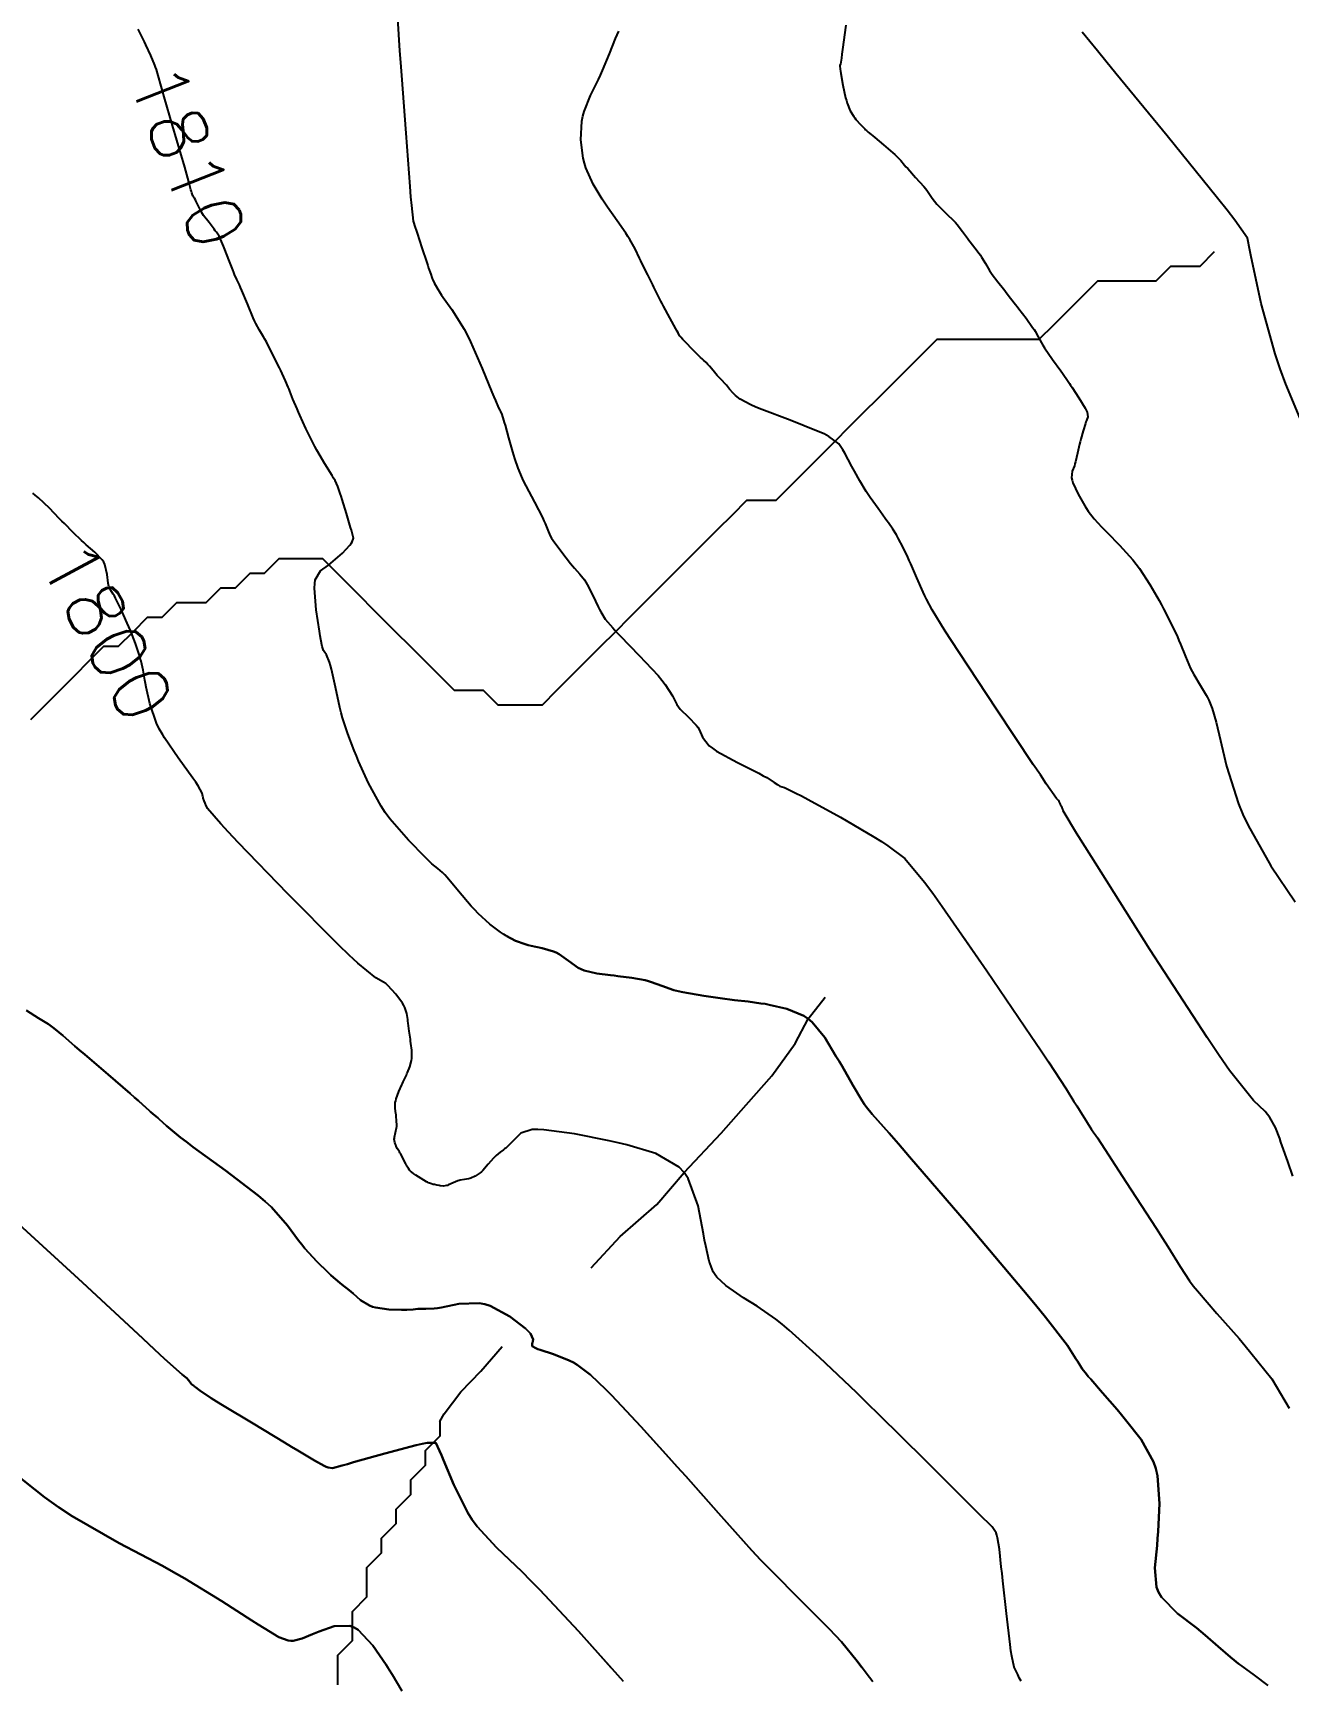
# Model space of a CAD drawing. Header units: metres. Extents: x 68 to 838477, y 94 to 1191015.
# Drawn here: x 837910.1 to 837996, y 1189220.7 to 1189333.3 of the extents above; entities that cross this region are included whole.
import ezdxf

# ---------------------------------------------------------------- set-up
doc = ezdxf.new("R2010")
doc.units = ezdxf.units.M
doc.header["$LTSCALE"] = 0.3
doc.layers.add('COTAS 10', color=1, linetype='Continuous')
doc.layers.add('DRENAJE', color=5, linetype='Continuous', lineweight=25)
doc.styles.get("Standard").update_dxf_attribs({"font": 'simplex.shx'})

msp = doc.modelspace()

# ---------------------------------------------------------------- linework, layer by layer
at = {"layer": 'COTAS 10'}
for points, elevation in [([(837992.98, 1189221.59), (837992.59, 1189221.88), (837992.31, 1189222.09), (837992.05, 1189222.3), (837991.21, 1189223.03), (837990.32, 1189223.81), (837990.03, 1189224.05), (837989.72, 1189224.3), (837988.44, 1189225.28), (837987.33, 1189226.41), (837987.14, 1189226.74), (837986.99, 1189227.08), (837986.87, 1189228.42), (837987.04, 1189229.95), (837987.07, 1189230.41), (837987.11, 1189230.9), (837987.21, 1189232.8), (837987.07, 1189234.71), (837986.95, 1189235.2), (837986.79, 1189235.67), (837985.94, 1189237.19), (837984.88, 1189238.53), (837984.6, 1189238.88), (837984.31, 1189239.23), (837983.31, 1189240.38), (837982.5, 1189241.3), (837982.33, 1189241.49), (837982.2, 1189241.66), (837981.92, 1189242.01), (837981.71, 1189242.37), (837981.6, 1189242.53), (837981.48, 1189242.71), (837980.9, 1189243.61), (837979.41, 1189245.56), (837978.72, 1189246.4), (837977.9, 1189247.38), (837973.97, 1189252.03), (837970.11, 1189256.52), (837969.34, 1189257.4), (837968.71, 1189258.13), (837967.54, 1189259.43), (837967.16, 1189259.9), (837967.02, 1189260.1), (837966.87, 1189260.33), (837966.22, 1189261.42), (837965.49, 1189262.7), (837965.28, 1189263.05), (837965.07, 1189263.4), (837964.32, 1189264.66), (837963.45, 1189265.72), (837963.17, 1189265.95), (837962.88, 1189266.15), (837961.7, 1189266.64), (837960.51, 1189266.9), (837960.22, 1189266.96), (837959.94, 1189267), (837959.07, 1189267.12), (837958.13, 1189267.23), (837957.82, 1189267.27), (837957.47, 1189267.31), (837956.03, 1189267.51), (837954.6, 1189267.76), (837954.28, 1189267.84), (837953.98, 1189267.91), (837953.15, 1189268.2), (837952.46, 1189268.46), (837952.24, 1189268.52), (837952.01, 1189268.58), (837951.11, 1189268.74), (837950.16, 1189268.86), (837949.9, 1189268.9), (837949.64, 1189268.93), (837948.71, 1189269.05), (837947.85, 1189269.25), (837947.64, 1189269.34), (837947.43, 1189269.44), (837946.77, 1189269.9), (837946.13, 1189270.37), (837945.94, 1189270.47), (837945.74, 1189270.56), (837944.98, 1189270.77), (837944.22, 1189270.93), (837944.02, 1189270.98), (837943.82, 1189271.04), (837943.16, 1189271.28), (837942.51, 1189271.61), (837942.32, 1189271.73), (837942.12, 1189271.86), (837941.39, 1189272.42), (837940.6, 1189273.15), (837940.37, 1189273.39), (837940.13, 1189273.64), (837939.25, 1189274.68), (837938.47, 1189275.61), (837938.31, 1189275.79), (837938.17, 1189275.95), (837937.85, 1189276.22), (837937.43, 1189276.55), (837937.23, 1189276.74), (837936.99, 1189276.97), (837935.83, 1189278.15), (837934.55, 1189279.63), (837934.24, 1189280.05), (837933.96, 1189280.48), (837933.09, 1189282.06), (837932.42, 1189283.56), (837932.27, 1189283.93), (837932.12, 1189284.29), (837931.68, 1189285.42), (837931.32, 1189286.53), (837931.23, 1189286.87), (837931.14, 1189287.22), (837930.83, 1189288.61), (837930.56, 1189289.86), (837930.5, 1189290.11), (837930.43, 1189290.34), (837930.22, 1189290.83), (837930.06, 1189291.07), (837930.03, 1189291.13), (837930, 1189291.19), (837929.93, 1189291.39), (837929.84, 1189291.89), (837929.8, 1189292.14), (837929.75, 1189292.44), (837929.52, 1189293.9), (837929.4, 1189295.39), (837929.42, 1189295.7), (837929.46, 1189295.97), (837929.82, 1189296.58), (837930.36, 1189296.96), (837930.52, 1189297.09), (837930.68, 1189297.23), (837931.31, 1189297.79), (837931.82, 1189298.32), (837931.92, 1189298.44), (837931.99, 1189298.55), (837932.08, 1189298.81), (837931.97, 1189299.18), (837931.93, 1189299.35), (837931.87, 1189299.54), (837931.59, 1189300.49), (837931.3, 1189301.46), (837931.23, 1189301.67), (837931.17, 1189301.85), (837931.01, 1189302.33), (837930.81, 1189302.75), (837930.71, 1189302.92), (837930.61, 1189303.09), (837930.12, 1189303.89), (837929.56, 1189304.82), (837929.42, 1189305.08), (837929.28, 1189305.34), (837928.8, 1189306.31), (837928.39, 1189307.21), (837928.3, 1189307.43), (837928.21, 1189307.64), (837927.93, 1189308.31), (837927.72, 1189308.86), (837927.66, 1189309), (837927.61, 1189309.14), (837927.43, 1189309.56), (837927.19, 1189310.07), (837927.1, 1189310.26), (837927.01, 1189310.46), (837926.56, 1189311.35), (837926.11, 1189312.22), (837926.01, 1189312.41), (837925.91, 1189312.58), (837925.65, 1189313.02), (837925.4, 1189313.48), (837925.31, 1189313.66), (837925.22, 1189313.87), (837924.82, 1189314.82), (837924.43, 1189315.75), (837924.35, 1189315.95), (837924.28, 1189316.12), (837924.1, 1189316.49), (837923.94, 1189316.83), (837923.88, 1189316.98), (837923.81, 1189317.15), (837923.5, 1189317.96), (837923.47, 1189318.02), (837923.18, 1189318.77), (837923.11, 1189318.94), (837923.05, 1189319.09), (837922.88, 1189319.45), (837922.69, 1189319.73), (837922.62, 1189319.82), (837922.54, 1189319.93), (837922.19, 1189320.38), (837921.82, 1189320.86), (837921.74, 1189320.98), (837921.67, 1189321.1), (837921.46, 1189321.51), (837921.32, 1189321.82), (837921.29, 1189321.88), (837921.26, 1189321.94), (837921.2, 1189322.05), (837921.15, 1189322.1), (837921.14, 1189322.12), (837921.12, 1189322.14), (837921.08, 1189322.21), (837921.01, 1189322.41), (837920.98, 1189322.5), (837920.95, 1189322.62), (837920.81, 1189323.17), (837920.53, 1189324.17), (837920.42, 1189324.56), (837920.29, 1189325.01), (837919.7, 1189327.03), (837919.13, 1189328.98), (837919.01, 1189329.38), (837918.92, 1189329.72), (837918.72, 1189330.45), (837918.59, 1189330.85), (837918.54, 1189331), (837918.48, 1189331.15), (837918.2, 1189331.81), (837917.86, 1189332.54), (837917.77, 1189332.73), (837917.68, 1189332.93), (837917.35, 1189333.6)], 1810), ([(837935.07, 1189334.37), (837935.22, 1189332.13), (837935.28, 1189331.32), (837935.35, 1189330.43), (837935.64, 1189326.5), (837935.92, 1189322.85), (837935.98, 1189322.14), (837936.03, 1189321.55), (837936.15, 1189320.48), (837936.29, 1189320.05), (837936.35, 1189319.87), (837936.42, 1189319.66), (837936.75, 1189318.66), (837937.08, 1189317.66), (837937.15, 1189317.45), (837937.21, 1189317.27), (837937.35, 1189316.86), (837937.43, 1189316.64), (837937.45, 1189316.57), (837937.48, 1189316.51), (837937.58, 1189316.26), (837937.84, 1189315.83), (837937.96, 1189315.64), (837938.1, 1189315.43), (837938.8, 1189314.43), (837939.63, 1189313.09), (837939.86, 1189312.67), (837940.08, 1189312.22), (837940.88, 1189310.4), (837941.54, 1189308.79), (837941.67, 1189308.47), (837941.78, 1189308.21), (837942, 1189307.72), (837942.08, 1189307.57), (837942.11, 1189307.52), (837942.13, 1189307.47), (837942.22, 1189307.26), (837942.34, 1189306.88), (837942.38, 1189306.72), (837942.44, 1189306.53), (837942.68, 1189305.66), (837942.94, 1189304.71), (837943.01, 1189304.48), (837943.08, 1189304.26), (837943.31, 1189303.59), (837943.61, 1189302.88), (837943.73, 1189302.64), (837943.86, 1189302.38), (837944.44, 1189301.27), (837944.99, 1189300.23), (837945.1, 1189300), (837945.19, 1189299.81), (837945.36, 1189299.36), (837945.53, 1189298.97), (837945.62, 1189298.81), (837945.73, 1189298.64), (837946.31, 1189297.86), (837946.92, 1189297.08), (837947.06, 1189296.91), (837947.19, 1189296.75), (837947.56, 1189296.35), (837947.86, 1189295.96), (837947.96, 1189295.81), (837948.05, 1189295.64), (837948.43, 1189294.89), (837948.8, 1189294.11), (837948.89, 1189293.93), (837948.98, 1189293.77), (837949.28, 1189293.28), (837949.8, 1189292.67), (837950.03, 1189292.41), (837950.3, 1189292.12), (837951.61, 1189290.79), (837952.9, 1189289.41), (837953.17, 1189289.09), (837953.39, 1189288.8), (837953.88, 1189288.02), (837954.18, 1189287.43), (837954.3, 1189287.27), (837954.42, 1189287.11), (837954.98, 1189286.56), (837955.51, 1189286.02), (837955.63, 1189285.88), (837955.72, 1189285.73), (837955.95, 1189285.21), (837956.39, 1189284.62), (837956.62, 1189284.44), (837956.91, 1189284.24), (837958.34, 1189283.46), (837959.79, 1189282.73), (837960.09, 1189282.57), (837960.34, 1189282.44), (837960.85, 1189282.11), (837961.09, 1189281.94), (837961.16, 1189281.9), (837961.24, 1189281.86), (837961.54, 1189281.75), (837962.33, 1189281.38), (837962.71, 1189281.19), (837963.16, 1189280.95), (837965.37, 1189279.73), (837967.67, 1189278.39), (837968.18, 1189278.08), (837968.63, 1189277.78), (837969.78, 1189276.91), (837971.12, 1189275.29), (837971.69, 1189274.53), (837972.34, 1189273.62), (837975.39, 1189269.22), (837978.42, 1189264.76), (837979.05, 1189263.82), (837979.6, 1189263.01), (837980.82, 1189261.15), (837981.35, 1189260.3), (837981.46, 1189260.13), (837981.55, 1189259.99), (837981.73, 1189259.69), (837982.25, 1189258.86), (837982.56, 1189258.39), (837982.95, 1189257.8), (837984.93, 1189254.78), (837986.98, 1189251.63), (837987.41, 1189250.96), (837987.77, 1189250.38), (837988.61, 1189249.01), (837989.26, 1189248.03), (837989.51, 1189247.7), (837989.8, 1189247.34), (837991.12, 1189245.81), (837992.64, 1189244.08), (837993.05, 1189243.6), (837993.45, 1189243.11), (837994.89, 1189241.33), (837996.08, 1189239.32)], 1820), ([(837996.32, 1189255.18), (837995.97, 1189256.2), (837995.6, 1189257.26), (837995.51, 1189257.52), (837995.42, 1189257.76), (837995.14, 1189258.52), (837994.75, 1189259.2), (837994.59, 1189259.4), (837994.42, 1189259.6), (837993.63, 1189260.36), (837991.99, 1189262.42), (837991.28, 1189263.44), (837990.45, 1189264.66), (837986.55, 1189270.68), (837982.82, 1189276.58), (837982.11, 1189277.71), (837981.53, 1189278.63), (837980.6, 1189280.17), (837980.58, 1189280.27), (837980.57, 1189280.3), (837980.57, 1189280.32), (837980.55, 1189280.37), (837980.54, 1189280.4), (837980.54, 1189280.41), (837980.53, 1189280.41), (837980.51, 1189280.45), (837980.49, 1189280.49), (837980.48, 1189280.5), (837980.48, 1189280.51), (837980.46, 1189280.55), (837980.44, 1189280.59), (837980.44, 1189280.61), (837980.43, 1189280.62), (837980.41, 1189280.67), (837980.38, 1189280.72), (837980.37, 1189280.75), (837980.34, 1189280.8), (837980.29, 1189280.87), (837980.27, 1189280.89), (837980.24, 1189280.92), (837980.15, 1189281.02), (837979.45, 1189282.02), (837979.05, 1189282.62), (837978.56, 1189283.34), (837976.05, 1189287.11), (837973.49, 1189290.99), (837972.97, 1189291.78), (837972.53, 1189292.46), (837971.64, 1189293.9), (837971.26, 1189294.63), (837971.15, 1189294.86), (837971.04, 1189295.11), (837970.61, 1189296.09), (837970.19, 1189297.05), (837970.08, 1189297.29), (837969.98, 1189297.51), (837969.64, 1189298.21), (837969.35, 1189298.77), (837969.27, 1189298.9), (837969.2, 1189299.03), (837968.96, 1189299.42), (837968.66, 1189299.85), (837968.56, 1189299.99), (837968.44, 1189300.15), (837967.95, 1189300.83), (837967.41, 1189301.59), (837967.28, 1189301.79), (837967.14, 1189302), (837966.71, 1189302.72), (837966.34, 1189303.38), (837966.25, 1189303.54), (837966.16, 1189303.7), (837965.9, 1189304.19), (837965.67, 1189304.61), (837965.6, 1189304.73), (837965.53, 1189304.85), (837965.26, 1189305.26), (837964.59, 1189305.76), (837964.26, 1189305.93), (837963.86, 1189306.11), (837961.93, 1189306.87), (837959.99, 1189307.61), (837959.59, 1189307.77), (837959.25, 1189307.92), (837958.51, 1189308.3), (837958.19, 1189308.57), (837958.11, 1189308.65), (837958.03, 1189308.73), (837957.79, 1189309), (837957.59, 1189309.26), (837957.53, 1189309.32), (837957.48, 1189309.39), (837957.29, 1189309.58), (837957.08, 1189309.79), (837957.01, 1189309.86), (837956.94, 1189309.94), (837956.67, 1189310.27), (837956.42, 1189310.57), (837956.31, 1189310.69), (837956.19, 1189310.81), (837956.01, 1189310.98), (837955.92, 1189311.06), (837955.81, 1189311.17), (837955.29, 1189311.69), (837954.78, 1189312.2), (837954.68, 1189312.31), (837954.6, 1189312.39), (837954.45, 1189312.55), (837954.42, 1189312.59), (837954.41, 1189312.61), (837954.4, 1189312.62), (837954.38, 1189312.65), (837954.27, 1189312.85), (837954.2, 1189312.97), (837954.12, 1189313.11), (837953.71, 1189313.86), (837953.27, 1189314.66), (837953.18, 1189314.84), (837953.09, 1189315), (837952.88, 1189315.42), (837952.69, 1189315.82), (837952.62, 1189315.96), (837952.54, 1189316.12), (837952.2, 1189316.82), (837951.82, 1189317.57), (837951.73, 1189317.77), (837951.63, 1189317.96), (837951.33, 1189318.58), (837950.97, 1189319.23), (837950.84, 1189319.44), (837950.7, 1189319.65), (837950.11, 1189320.5), (837949.45, 1189321.44), (837949.27, 1189321.72), (837949.09, 1189321.99), (837948.47, 1189323.02), (837947.96, 1189324.13), (837947.86, 1189324.45), (837947.78, 1189324.79), (837947.62, 1189326.05), (837947.7, 1189327.32), (837947.76, 1189327.65), (837947.84, 1189327.97), (837948.28, 1189329.08), (837948.82, 1189330.16), (837948.96, 1189330.47), (837949.1, 1189330.78), (837949.57, 1189331.92), (837950, 1189332.97), (837950.11, 1189333.22), (837950.22, 1189333.46)], 1830), ([(837965.74, 1189333.87), (837965.52, 1189332.21), (837965.47, 1189331.89), (837965.44, 1189331.63), (837965.37, 1189331.21), (837965.35, 1189331.17), (837965.34, 1189331.16), (837965.34, 1189331.15), (837965.33, 1189331.1), (837965.35, 1189330.87), (837965.37, 1189330.74), (837965.4, 1189330.58), (837965.54, 1189329.78), (837965.73, 1189328.92), (837965.79, 1189328.72), (837965.84, 1189328.54), (837966.05, 1189328.03), (837966.29, 1189327.64), (837966.37, 1189327.54), (837966.44, 1189327.44), (837966.76, 1189327.08), (837967.04, 1189326.79), (837967.1, 1189326.73), (837967.15, 1189326.68), (837967.28, 1189326.57), (837967.49, 1189326.4), (837967.59, 1189326.31), (837967.72, 1189326.21), (837968.33, 1189325.7), (837968.97, 1189325.15), (837969.1, 1189325.03), (837969.22, 1189324.92), (837969.5, 1189324.63), (837969.76, 1189324.32), (837969.86, 1189324.2), (837969.98, 1189324.07), (837970.52, 1189323.47), (837971.08, 1189322.84), (837971.21, 1189322.68), (837971.33, 1189322.53), (837971.66, 1189322.06), (837971.97, 1189321.65), (837972.08, 1189321.53), (837972.19, 1189321.41), (837972.65, 1189320.97), (837973.12, 1189320.52), (837973.24, 1189320.39), (837973.35, 1189320.26), (837973.72, 1189319.78), (837974.06, 1189319.31), (837974.15, 1189319.19), (837974.24, 1189319.07), (837974.56, 1189318.66), (837974.87, 1189318.26), (837974.95, 1189318.15), (837975.03, 1189318.03), (837975.29, 1189317.58), (837975.57, 1189317.11), (837975.66, 1189316.97), (837975.76, 1189316.84), (837976.14, 1189316.34), (837976.52, 1189315.85), (837976.62, 1189315.73), (837976.72, 1189315.61), (837977.02, 1189315.21), (837977.36, 1189314.78), (837977.47, 1189314.64), (837977.58, 1189314.48), (837978.07, 1189313.84), (837978.52, 1189313.22), (837978.62, 1189313.08), (837978.7, 1189312.95), (837978.9, 1189312.57), (837979.12, 1189312.16), (837979.22, 1189312), (837979.33, 1189311.82), (837979.89, 1189311.02), (837980.45, 1189310.25), (837980.56, 1189310.09), (837980.66, 1189309.96), (837980.86, 1189309.66), (837981.04, 1189309.39), (837981.12, 1189309.26), (837981.22, 1189309.11), (837981.68, 1189308.41), (837982.11, 1189307.7), (837982.19, 1189307.55), (837982.25, 1189307.42), (837982.3, 1189307.11), (837982.2, 1189306.85), (837982.17, 1189306.76), (837982.13, 1189306.65), (837981.98, 1189306.15), (837981.81, 1189305.57), (837981.77, 1189305.4), (837981.73, 1189305.23), (837981.59, 1189304.61), (837981.46, 1189304.03), (837981.42, 1189303.89), (837981.38, 1189303.76), (837981.22, 1189303.38), (837981.18, 1189302.94), (837981.22, 1189302.78), (837981.27, 1189302.6), (837981.63, 1189301.82), (837982.09, 1189301.02), (837982.21, 1189300.83), (837982.33, 1189300.65), (837982.73, 1189300.12), (837983.23, 1189299.58), (837983.41, 1189299.39), (837983.61, 1189299.19), (837984.46, 1189298.32), (837985.38, 1189297.32), (837985.61, 1189297.04), (837985.83, 1189296.74), (837986.55, 1189295.65), (837987.17, 1189294.55), (837987.33, 1189294.26), (837987.48, 1189293.98), (837987.98, 1189292.99), (837988.42, 1189292.07), (837988.53, 1189291.82), (837988.63, 1189291.57), (837988.98, 1189290.72), (837989.32, 1189289.9), (837989.43, 1189289.69), (837989.54, 1189289.48), (837989.98, 1189288.75), (837990.39, 1189288.08), (837990.49, 1189287.91), (837990.57, 1189287.74), (837990.81, 1189287.16), (837991.07, 1189286.22), (837991.17, 1189285.83), (837991.28, 1189285.37), (837991.79, 1189283.23), (837992.6, 1189280.64), (837992.91, 1189279.91), (837993.26, 1189279.16), (837994.81, 1189276.4), (837996.47, 1189273.94)], 1840), ([(837997.51, 1189305.35), (837995.84, 1189309.34), (837995.46, 1189310.39), (837995.12, 1189311.4), (837994.16, 1189314.84), (837993.58, 1189317.52), (837993.46, 1189318.05), (837993.37, 1189318.49), (837993.22, 1189319.32), (837992.36, 1189320.54), (837991.83, 1189321.23), (837991.17, 1189322.06), (837987.72, 1189326.31), (837984.22, 1189330.58), (837983.53, 1189331.42), (837982.96, 1189332.12), (837981.91, 1189333.4)], 1850), ([(837977.26, 1189221.59), (837977.25, 1189221.61), (837977.09, 1189222.37), (837977.04, 1189222.73), (837976.98, 1189223.16), (837976.73, 1189225.28), (837976.48, 1189227.52), (837976.43, 1189228.02), (837976.38, 1189228.47), (837976.26, 1189229.69), (837976.13, 1189230.47), (837976.08, 1189230.64), (837976.02, 1189230.8), (837975.76, 1189231.21), (837974.87, 1189232.09), (837974.42, 1189232.54), (837973.87, 1189233.08), (837971.15, 1189235.79), (837968.03, 1189238.87), (837967.23, 1189239.64), (837966.47, 1189240.39), (837963.94, 1189242.79), (837961.87, 1189244.66), (837961.39, 1189245.06), (837960.95, 1189245.42), (837959.69, 1189246.31), (837958.75, 1189246.88), (837958.51, 1189247.03), (837958.28, 1189247.18), (837957.53, 1189247.71), (837956.93, 1189248.28), (837956.8, 1189248.45), (837956.68, 1189248.64), (837956.39, 1189249.37), (837956.16, 1189250.43), (837956.08, 1189250.82), (837956, 1189251.25), (837955.65, 1189253.15), (837954.97, 1189255.02), (837954.68, 1189255.43), (837954.35, 1189255.8), (837952.76, 1189256.73), (837950.76, 1189257.32), (837950.17, 1189257.47), (837949.55, 1189257.61), (837947.18, 1189258.08), (837945.1, 1189258.36), (837944.67, 1189258.38), (837944.3, 1189258.37), (837943.51, 1189258.14), (837943.17, 1189257.79), (837943.08, 1189257.7), (837942.99, 1189257.61), (837942.73, 1189257.34), (837942.48, 1189257.11), (837942.41, 1189257.06), (837942.34, 1189257), (837942.1, 1189256.83), (837941.82, 1189256.6), (837941.73, 1189256.52), (837941.65, 1189256.43), (837941.29, 1189256), (837940.92, 1189255.58), (837940.82, 1189255.49), (837940.73, 1189255.41), (837940.4, 1189255.19), (837940.1, 1189255.06), (837940.02, 1189255.03), (837939.94, 1189255.01), (837939.66, 1189254.97), (837939.37, 1189254.92), (837939.29, 1189254.89), (837939.21, 1189254.87), (837938.88, 1189254.73), (837938.57, 1189254.59), (837938.5, 1189254.56), (837938.43, 1189254.54), (837938.22, 1189254.51), (837938.03, 1189254.52), (837937.99, 1189254.53), (837937.94, 1189254.54), (837937.77, 1189254.57), (837937.61, 1189254.61), (837937.57, 1189254.62), (837937.53, 1189254.63), (837937.4, 1189254.66), (837937.21, 1189254.73), (837937.14, 1189254.77), (837937.06, 1189254.81), (837936.7, 1189255.03), (837936.34, 1189255.25), (837936.27, 1189255.3), (837936.2, 1189255.35), (837936.05, 1189255.46), (837935.96, 1189255.54), (837935.93, 1189255.57), (837935.91, 1189255.6), (837935.83, 1189255.71), (837935.72, 1189255.88), (837935.68, 1189255.95), (837935.64, 1189256.03), (837935.47, 1189256.37), (837935.3, 1189256.71), (837935.25, 1189256.79), (837935.21, 1189256.86), (837935.09, 1189257.06), (837935, 1189257.22), (837934.98, 1189257.26), (837934.96, 1189257.31), (837934.89, 1189257.5), (837934.86, 1189257.72), (837934.87, 1189257.79), (837934.87, 1189257.86), (837934.94, 1189258.17), (837935.02, 1189258.5), (837935.03, 1189258.58), (837935.04, 1189258.67), (837935.02, 1189258.98), (837934.99, 1189259.29), (837934.98, 1189259.38), (837934.96, 1189259.47), (837934.92, 1189259.82), (837934.93, 1189260.22), (837934.96, 1189260.34), (837934.99, 1189260.47), (837935.17, 1189260.97), (837935.38, 1189261.43), (837935.43, 1189261.53), (837935.47, 1189261.63), (837935.59, 1189261.87), (837935.69, 1189262.1), (837935.73, 1189262.18), (837935.76, 1189262.27), (837935.92, 1189262.66), (837936.04, 1189263.1), (837936.06, 1189263.23), (837936.07, 1189263.35), (837936.06, 1189263.8), (837935.99, 1189264.27), (837935.98, 1189264.41), (837935.96, 1189264.56), (837935.88, 1189265.11), (837935.81, 1189265.65), (837935.79, 1189265.79), (837935.78, 1189265.91), (837935.73, 1189266.31), (837935.59, 1189266.73), (837935.52, 1189266.86), (837935.43, 1189267.01), (837934.97, 1189267.63), (837934.43, 1189268.22), (837934.28, 1189268.35), (837934.13, 1189268.46), (837933.6, 1189268.75), (837932.36, 1189269.74), (837931.77, 1189270.3), (837931.06, 1189270.99), (837927.58, 1189274.49), (837924.19, 1189278.01), (837923.53, 1189278.71), (837923, 1189279.28), (837922.08, 1189280.33), (837921.97, 1189280.57), (837921.95, 1189280.62), (837921.93, 1189280.68), (837921.86, 1189280.86), (837921.8, 1189281.04), (837921.79, 1189281.09), (837921.77, 1189281.15), (837921.72, 1189281.37), (837921.44, 1189281.88), (837921.28, 1189282.12), (837921.08, 1189282.41), (837920.07, 1189283.78), (837919.15, 1189285.16), (837919.02, 1189285.36), (837918.79, 1189285.77), (837918.59, 1189286.17), (837918.13, 1189287.5), (837917.9, 1189288.61), (837917.85, 1189288.87), (837917.8, 1189289.1), (837917.68, 1189289.79), (837917.55, 1189290.4), (837917.49, 1189290.59), (837917.43, 1189290.79), (837917.16, 1189291.6), (837916.81, 1189292.5), (837916.7, 1189292.75), (837916.6, 1189293), (837916.18, 1189293.92), (837915.8, 1189294.7), (837915.72, 1189294.86), (837915.64, 1189294.99), (837915.45, 1189295.27), (837915.34, 1189295.51), (837915.32, 1189295.62), (837915.3, 1189295.74), (837915.23, 1189296.33), (837915.07, 1189297), (837914.99, 1189297.17), (837914.89, 1189297.33), (837914.39, 1189297.86), (837913.78, 1189298.36), (837913.62, 1189298.5), (837913.46, 1189298.65), (837912.89, 1189299.2), (837912.31, 1189299.8), (837912.13, 1189299.98), (837911.95, 1189300.16), (837911.27, 1189300.86), (837910.52, 1189301.56), (837910.3, 1189301.74), (837910.13, 1189301.88)], 1800), ([(837977.74, 1189220.67), (837977.61, 1189220.9), (837977.5, 1189221.11), (837977.25, 1189221.61), (837977.09, 1189222.37), (837977.04, 1189222.73), (837976.98, 1189223.16), (837976.73, 1189225.28), (837976.48, 1189227.52), (837976.43, 1189228.02), (837976.38, 1189228.47), (837976.26, 1189229.69), (837976.13, 1189230.47), (837976.08, 1189230.64), (837976.02, 1189230.8), (837975.76, 1189231.21), (837974.87, 1189232.09), (837974.42, 1189232.54), (837973.87, 1189233.08), (837971.15, 1189235.79), (837968.03, 1189238.87), (837967.23, 1189239.64), (837966.47, 1189240.39), (837963.94, 1189242.79), (837961.87, 1189244.66), (837961.39, 1189245.06), (837960.95, 1189245.42), (837959.69, 1189246.31), (837958.75, 1189246.88), (837958.51, 1189247.03), (837958.28, 1189247.18), (837957.53, 1189247.71), (837956.93, 1189248.28), (837956.8, 1189248.45), (837956.68, 1189248.64), (837956.39, 1189249.37), (837956.16, 1189250.43), (837956.08, 1189250.82), (837956, 1189251.25), (837955.65, 1189253.15), (837954.97, 1189255.02), (837954.68, 1189255.43), (837954.35, 1189255.8), (837952.76, 1189256.73), (837950.76, 1189257.32), (837950.17, 1189257.47), (837949.55, 1189257.61), (837947.18, 1189258.08), (837945.1, 1189258.36), (837944.67, 1189258.38), (837944.3, 1189258.37), (837943.51, 1189258.14), (837943.17, 1189257.79), (837943.08, 1189257.7), (837942.99, 1189257.61), (837942.73, 1189257.34), (837942.48, 1189257.11), (837942.41, 1189257.06), (837942.34, 1189257), (837942.1, 1189256.83), (837941.82, 1189256.6), (837941.73, 1189256.52), (837941.65, 1189256.43), (837941.29, 1189256), (837940.92, 1189255.58), (837940.82, 1189255.49), (837940.73, 1189255.41), (837940.4, 1189255.19), (837940.1, 1189255.06), (837940.02, 1189255.03), (837939.94, 1189255.01), (837939.66, 1189254.97), (837939.37, 1189254.92), (837939.29, 1189254.89), (837939.21, 1189254.87), (837938.88, 1189254.73), (837938.57, 1189254.59), (837938.5, 1189254.56), (837938.43, 1189254.54), (837938.22, 1189254.51), (837938.03, 1189254.52), (837937.99, 1189254.53), (837937.94, 1189254.54), (837937.77, 1189254.57), (837937.61, 1189254.61), (837937.57, 1189254.62), (837937.53, 1189254.63), (837937.4, 1189254.66), (837937.21, 1189254.73), (837937.14, 1189254.77), (837937.06, 1189254.81), (837936.7, 1189255.03), (837936.34, 1189255.25), (837936.27, 1189255.3), (837936.2, 1189255.35), (837936.05, 1189255.46), (837935.96, 1189255.54), (837935.93, 1189255.57), (837935.91, 1189255.6), (837935.83, 1189255.71), (837935.72, 1189255.88), (837935.68, 1189255.95), (837935.64, 1189256.03), (837935.47, 1189256.37), (837935.3, 1189256.71), (837935.25, 1189256.79), (837935.21, 1189256.86), (837935.09, 1189257.06), (837935, 1189257.22), (837934.98, 1189257.26), (837934.96, 1189257.31), (837934.89, 1189257.5), (837934.86, 1189257.72), (837934.87, 1189257.79), (837934.87, 1189257.86), (837934.94, 1189258.17), (837935.02, 1189258.5), (837935.03, 1189258.58), (837935.04, 1189258.67), (837935.02, 1189258.98), (837934.99, 1189259.29), (837934.98, 1189259.38), (837934.96, 1189259.47), (837934.92, 1189259.82), (837934.93, 1189260.22), (837934.96, 1189260.34), (837934.99, 1189260.47), (837935.17, 1189260.97), (837935.38, 1189261.43), (837935.43, 1189261.53), (837935.47, 1189261.63), (837935.59, 1189261.87), (837935.69, 1189262.1), (837935.73, 1189262.18), (837935.76, 1189262.27), (837935.92, 1189262.66), (837936.04, 1189263.1), (837936.06, 1189263.23), (837936.07, 1189263.35), (837936.06, 1189263.8), (837935.99, 1189264.27), (837935.98, 1189264.41), (837935.96, 1189264.56), (837935.88, 1189265.11), (837935.81, 1189265.65), (837935.79, 1189265.79), (837935.78, 1189265.91), (837935.73, 1189266.31), (837935.59, 1189266.73), (837935.52, 1189266.86), (837935.43, 1189267.01), (837934.97, 1189267.63), (837934.43, 1189268.22), (837934.28, 1189268.35), (837934.13, 1189268.46), (837933.6, 1189268.75), (837932.36, 1189269.74), (837931.77, 1189270.3), (837931.06, 1189270.99), (837930.46, 1189271.59)], 1800), ([(837942.56, 1189271.59), (837943.16, 1189271.28), (837943.82, 1189271.04), (837944.02, 1189270.98), (837944.22, 1189270.93), (837944.98, 1189270.77), (837945.74, 1189270.56), (837945.94, 1189270.47), (837946.13, 1189270.37), (837946.77, 1189269.9), (837947.43, 1189269.44), (837947.64, 1189269.34), (837947.85, 1189269.25), (837948.71, 1189269.05), (837949.64, 1189268.93), (837949.9, 1189268.9), (837950.16, 1189268.86), (837951.11, 1189268.74), (837952.01, 1189268.58), (837952.24, 1189268.52), (837952.46, 1189268.46), (837953.15, 1189268.2), (837953.98, 1189267.91), (837954.28, 1189267.84), (837954.6, 1189267.76), (837956.03, 1189267.51), (837957.47, 1189267.31), (837957.82, 1189267.27), (837958.13, 1189267.23), (837959.07, 1189267.12), (837959.94, 1189267), (837960.22, 1189266.96), (837960.51, 1189266.9), (837961.7, 1189266.64), (837962.88, 1189266.15), (837963.17, 1189265.95), (837963.45, 1189265.72), (837964.32, 1189264.66), (837965.07, 1189263.4), (837965.28, 1189263.05), (837965.49, 1189262.7), (837966.22, 1189261.42), (837966.87, 1189260.33), (837967.02, 1189260.1), (837967.16, 1189259.9), (837967.54, 1189259.43), (837968.71, 1189258.13), (837969.34, 1189257.4), (837970.11, 1189256.52), (837973.97, 1189252.03), (837977.9, 1189247.38), (837978.72, 1189246.4), (837979.41, 1189245.56), (837980.9, 1189243.61), (837981.48, 1189242.71), (837981.6, 1189242.53), (837981.71, 1189242.37), (837981.92, 1189242.01), (837982.2, 1189241.66), (837982.33, 1189241.49), (837982.5, 1189241.3), (837983.31, 1189240.38), (837984.31, 1189239.23), (837984.6, 1189238.88), (837984.88, 1189238.53), (837985.94, 1189237.19), (837986.79, 1189235.67), (837986.95, 1189235.2), (837987.07, 1189234.71), (837987.21, 1189232.8), (837987.11, 1189230.9), (837987.07, 1189230.41), (837987.04, 1189229.95), (837986.87, 1189228.42), (837986.99, 1189227.08), (837987.14, 1189226.74), (837987.33, 1189226.41), (837988.44, 1189225.28), (837989.72, 1189224.3), (837990.03, 1189224.05), (837990.32, 1189223.81), (837991.21, 1189223.03), (837992.05, 1189222.3), (837992.31, 1189222.09), (837992.59, 1189221.88), (837993.67, 1189221.08), (837994.6, 1189220.37)], 1810), ([(837973.75, 1189271.59), (837975.39, 1189269.22), (837978.42, 1189264.76), (837979.05, 1189263.82), (837979.6, 1189263.01), (837980.82, 1189261.15), (837981.35, 1189260.3), (837981.46, 1189260.13), (837981.55, 1189259.99), (837981.73, 1189259.69), (837982.25, 1189258.86), (837982.56, 1189258.39), (837982.95, 1189257.8), (837984.93, 1189254.78), (837986.98, 1189251.63), (837987.41, 1189250.96), (837987.77, 1189250.38), (837988.61, 1189249.01), (837989.26, 1189248.03), (837989.51, 1189247.7), (837989.8, 1189247.34), (837991.12, 1189245.81), (837992.64, 1189244.08), (837993.05, 1189243.6), (837993.45, 1189243.11), (837994.89, 1189241.33), (837996.08, 1189239.32)], 1820), ([(837996.32, 1189255.18), (837995.97, 1189256.2), (837995.6, 1189257.26), (837995.51, 1189257.52), (837995.42, 1189257.76), (837995.14, 1189258.52), (837994.75, 1189259.2), (837994.59, 1189259.4), (837994.42, 1189259.6), (837993.63, 1189260.36), (837991.99, 1189262.42), (837991.28, 1189263.44), (837990.45, 1189264.66), (837986.55, 1189270.68), (837985.98, 1189271.59)], 1830), ([(837967.59, 1189220.62), (837967.36, 1189220.92), (837966.52, 1189222.03), (837965.44, 1189223.35), (837965.04, 1189223.78), (837964.61, 1189224.24), (837962.73, 1189226.12), (837960.56, 1189228.29), (837959.94, 1189228.94), (837959.32, 1189229.6), (837957.03, 1189232.14), (837954.8, 1189234.67), (837954.21, 1189235.32), (837953.65, 1189235.96), (837951.72, 1189238.08), (837950.08, 1189239.84), (837949.7, 1189240.24), (837949.34, 1189240.6), (837948.29, 1189241.6), (837947.38, 1189242.28), (837947.11, 1189242.44), (837946.83, 1189242.59), (837945.76, 1189243.01), (837944.85, 1189243.31), (837944.68, 1189243.37), (837944.54, 1189243.43), (837944.3, 1189243.56), (837944.29, 1189243.69), (837944.3, 1189243.74), (837944.31, 1189243.79), (837944.37, 1189244.02), (837944.17, 1189244.43), (837944.02, 1189244.59), (837943.83, 1189244.77), (837942.77, 1189245.6), (837941.43, 1189246.32), (837941.05, 1189246.43), (837940.67, 1189246.5), (837939.28, 1189246.45), (837938.08, 1189246.21), (837937.82, 1189246.17), (837937.59, 1189246.14), (837937.01, 1189246.11), (837936.66, 1189246.13), (837936.56, 1189246.13), (837936.47, 1189246.12), (837936.15, 1189246.08), (837935.71, 1189246.05), (837935.54, 1189246.05), (837935.35, 1189246.05), (837934.48, 1189246.07), (837933.58, 1189246.2), (837933.36, 1189246.26), (837933.16, 1189246.34), (837932.56, 1189246.72), (837932.05, 1189247.16), (837931.91, 1189247.28), (837931.77, 1189247.39), (837931.27, 1189247.79), (837930.71, 1189248.26), (837930.53, 1189248.43), (837930.34, 1189248.6), (837929.57, 1189249.36), (837928.75, 1189250.25), (837928.53, 1189250.51), (837928.31, 1189250.79), (837927.56, 1189251.82), (837926.46, 1189253.06), (837926.02, 1189253.45), (837925.54, 1189253.87), (837923.31, 1189255.58), (837921.11, 1189257.18), (837920.64, 1189257.53), (837920.24, 1189257.84), (837919.27, 1189258.64), (837918.78, 1189259.09), (837918.68, 1189259.18), (837918.58, 1189259.27), (837918.35, 1189259.46), (837918.19, 1189259.59), (837918.14, 1189259.64), (837918.09, 1189259.68), (837917.89, 1189259.87), (837917.36, 1189260.35), (837917.1, 1189260.57), (837916.79, 1189260.84), (837915.28, 1189262.14), (837913.69, 1189263.5), (837913.34, 1189263.81), (837913.02, 1189264.08), (837912.19, 1189264.81), (837911.58, 1189265.31), (837911.4, 1189265.44), (837911.22, 1189265.57), (837910.52, 1189266), (837909.71, 1189266.51)], 1790), ([(837909.71, 1189266.51), (837910.52, 1189266), (837911.22, 1189265.57), (837911.4, 1189265.44), (837911.58, 1189265.31), (837912.19, 1189264.81), (837913.02, 1189264.08), (837913.34, 1189263.81), (837913.69, 1189263.5), (837915.28, 1189262.14), (837916.79, 1189260.84), (837917.1, 1189260.57), (837917.36, 1189260.35), (837917.89, 1189259.87), (837918.09, 1189259.68), (837918.14, 1189259.64), (837918.19, 1189259.59), (837918.35, 1189259.46), (837918.58, 1189259.27), (837918.68, 1189259.18), (837918.78, 1189259.09), (837919.27, 1189258.64), (837920.24, 1189257.84), (837920.64, 1189257.53), (837921.11, 1189257.18), (837923.31, 1189255.58), (837925.54, 1189253.87), (837926.02, 1189253.45), (837926.46, 1189253.06), (837927.56, 1189251.82), (837928.31, 1189250.79), (837928.53, 1189250.51), (837928.75, 1189250.25), (837929.57, 1189249.36), (837930.34, 1189248.6), (837930.53, 1189248.43), (837930.71, 1189248.26), (837931.27, 1189247.79), (837931.77, 1189247.39), (837931.91, 1189247.28), (837932.05, 1189247.16), (837932.56, 1189246.72), (837933.16, 1189246.34), (837933.36, 1189246.26), (837933.58, 1189246.2), (837934.48, 1189246.07), (837935.35, 1189246.05), (837935.54, 1189246.05), (837935.71, 1189246.05), (837936.15, 1189246.08), (837936.47, 1189246.12), (837936.56, 1189246.13), (837936.66, 1189246.13), (837937.01, 1189246.11), (837937.59, 1189246.14), (837937.82, 1189246.17), (837938.08, 1189246.21), (837939.28, 1189246.45), (837940.67, 1189246.5), (837941.05, 1189246.43), (837941.43, 1189246.32), (837942.77, 1189245.6), (837943.83, 1189244.77), (837944.02, 1189244.59), (837944.17, 1189244.43), (837944.37, 1189244.02), (837944.31, 1189243.79), (837944.3, 1189243.74), (837944.29, 1189243.69), (837944.3, 1189243.56), (837944.54, 1189243.43), (837944.68, 1189243.37), (837944.85, 1189243.31), (837945.76, 1189243.01), (837946.83, 1189242.59), (837947.11, 1189242.44), (837947.38, 1189242.28), (837948.29, 1189241.6), (837949.34, 1189240.6), (837949.7, 1189240.24), (837950.08, 1189239.84), (837951.72, 1189238.08), (837953.65, 1189235.96), (837954.21, 1189235.32), (837954.8, 1189234.67), (837957.03, 1189232.14), (837959.32, 1189229.6), (837959.94, 1189228.94), (837960.56, 1189228.29), (837962.73, 1189226.12), (837964.61, 1189224.24), (837965.04, 1189223.78), (837965.44, 1189223.35), (837966.52, 1189222.03), (837966.85, 1189221.59)], 1790), ([(837950.53, 1189220.64), (837947.45, 1189224.08), (837944.81, 1189226.9), (837944.18, 1189227.55), (837943.6, 1189228.14), (837941.85, 1189229.8), (837940.52, 1189231.24), (837940.19, 1189231.69), (837939.89, 1189232.17), (837938.93, 1189234.08), (837938.23, 1189235.78), (837938.08, 1189236.12), (837937.96, 1189236.4), (837937.71, 1189236.95), (837937.11, 1189236.95), (837936.77, 1189236.88), (837936.35, 1189236.79), (837934.22, 1189236.23), (837932.07, 1189235.63), (837931.65, 1189235.51), (837931.29, 1189235.41), (837930.63, 1189235.22), (837930.33, 1189235.26), (837930.21, 1189235.31), (837930.06, 1189235.38), (837929.4, 1189235.75), (837928.27, 1189236.43), (837927.84, 1189236.69), (837927.36, 1189236.98), (837925.2, 1189238.27), (837923.12, 1189239.53), (837922.69, 1189239.79), (837922.33, 1189240.02), (837921.56, 1189240.53), (837921.26, 1189240.76), (837921.2, 1189240.81), (837921.14, 1189240.86), (837921, 1189240.98), (837920.92, 1189241.07), (837920.89, 1189241.1), (837920.87, 1189241.13), (837920.79, 1189241.24), (837920.68, 1189241.37), (837920.63, 1189241.41), (837920.58, 1189241.45), (837920.35, 1189241.63), (837919.14, 1189242.71), (837918.47, 1189243.33), (837917.66, 1189244.08), (837913.53, 1189247.92), (837909.19, 1189251.91)], 1780), ([(837909.19, 1189251.91), (837913.53, 1189247.92), (837917.66, 1189244.08), (837918.47, 1189243.33), (837919.14, 1189242.71), (837920.35, 1189241.63), (837920.58, 1189241.45), (837920.63, 1189241.41), (837920.68, 1189241.37), (837920.79, 1189241.24), (837920.87, 1189241.13), (837920.89, 1189241.1), (837920.92, 1189241.07), (837921, 1189240.98), (837921.14, 1189240.86), (837921.2, 1189240.81), (837921.26, 1189240.76), (837921.56, 1189240.53), (837922.33, 1189240.02), (837922.69, 1189239.79), (837923.12, 1189239.53), (837925.2, 1189238.27), (837927.36, 1189236.98), (837927.84, 1189236.69), (837928.27, 1189236.43), (837929.4, 1189235.75), (837930.06, 1189235.38), (837930.21, 1189235.31), (837930.33, 1189235.26), (837930.63, 1189235.22), (837931.29, 1189235.41), (837931.65, 1189235.51), (837932.07, 1189235.63), (837934.22, 1189236.23), (837936.35, 1189236.79), (837936.77, 1189236.88), (837937.11, 1189236.95), (837937.71, 1189236.95), (837937.96, 1189236.4), (837938.08, 1189236.12), (837938.23, 1189235.78), (837938.93, 1189234.08), (837939.89, 1189232.17), (837940.19, 1189231.69), (837940.52, 1189231.24), (837941.85, 1189229.8), (837943.6, 1189228.14), (837944.18, 1189227.55), (837944.81, 1189226.9), (837947.45, 1189224.08), (837949.68, 1189221.59)], 1780), ([(837935.41, 1189219.99), (837934.74, 1189221.09), (837934.53, 1189221.42), (837934.31, 1189221.77), (837933.4, 1189223.1), (837932.39, 1189224.17), (837932.11, 1189224.34), (837931.82, 1189224.45), (837930.74, 1189224.43), (837929.73, 1189224.06), (837929.49, 1189223.97), (837929.26, 1189223.88), (837928.56, 1189223.57), (837927.95, 1189223.42), (837927.78, 1189223.42), (837927.6, 1189223.44), (837926.96, 1189223.68), (837925.96, 1189224.29), (837925.56, 1189224.54), (837925.11, 1189224.82), (837923.06, 1189226.14), (837920.53, 1189227.69), (837919.77, 1189228.12), (837919, 1189228.55), (837916.04, 1189230.1), (837912.82, 1189231.95), (837911.89, 1189232.57), (837910.94, 1189233.24), (837907.37, 1189236.04)], 1770), ([(837907.37, 1189236.04), (837910.94, 1189233.24), (837911.89, 1189232.57), (837912.82, 1189231.95), (837916.04, 1189230.1), (837919, 1189228.55), (837919.77, 1189228.12), (837920.53, 1189227.69), (837923.06, 1189226.14), (837925.11, 1189224.82), (837925.56, 1189224.54), (837925.96, 1189224.29), (837926.96, 1189223.68), (837927.6, 1189223.44), (837927.78, 1189223.42), (837927.95, 1189223.42), (837928.56, 1189223.57), (837929.26, 1189223.88), (837929.49, 1189223.97), (837929.73, 1189224.06), (837930.74, 1189224.43), (837931.82, 1189224.45), (837932.11, 1189224.34), (837932.39, 1189224.17), (837933.4, 1189223.1), (837934.31, 1189221.77), (837934.42, 1189221.59)], 1770)]:
    msp.add_lwpolyline(points, dxfattribs=dict(at, elevation=elevation))
at = {"layer": 'DRENAJE'}
for p, q in [((837963.17, 1189265.95), (837964.34, 1189267.42)), ((837962.28, 1189264.25), (837963.17, 1189265.95)), ((837960.69, 1189262.06), (837962.28, 1189264.25)), ((837958.93, 1189260.06), (837960.69, 1189262.06)), ((837957.21, 1189258.12), (837958.93, 1189260.06)), ((837954.68, 1189255.43), (837957.21, 1189258.12)), ((837952.82, 1189253.25), (837954.68, 1189255.43)), ((837950.31, 1189251.06), (837952.82, 1189253.25)), ((837948.32, 1189248.92), (837950.31, 1189251.06)), ((837940.78, 1189241.85), (837942.25, 1189243.55)), ((837939.42, 1189240.45), (837940.78, 1189241.85)), ((837938.28, 1189238.93), (837939.42, 1189240.45)), ((837937.97, 1189238.41), (837938.28, 1189238.93))]:
    msp.add_line(p, q, dxfattribs=at)
for points in [[(837990.95, 1189318.38, 0), (837989.95, 1189317.38, 0), (837987.95, 1189317.38, 0), (837986.95, 1189316.38, 0), (837982.95, 1189316.38, 0), (837981.95, 1189315.38, 0), (837980.95, 1189314.38, 0), (837979.95, 1189313.38, 0), (837978.95, 1189312.38, 0), (837971.96, 1189312.38, 0), (837970.96, 1189311.38, 0), (837969.96, 1189310.39, 0), (837968.96, 1189309.39, 0), (837967.96, 1189308.39, 0), (837966.96, 1189307.39, 0), (837965.96, 1189306.39, 0), (837964.96, 1189305.39, 0), (837963.96, 1189304.39, 0), (837962.96, 1189303.39, 0), (837961.96, 1189302.39, 0), (837960.96, 1189301.39, 0), (837958.96, 1189301.39, 0), (837957.96, 1189300.39, 0), (837956.96, 1189299.39, 0), (837955.96, 1189298.39, 0), (837954.96, 1189297.39, 0), (837953.96, 1189296.39, 0), (837952.96, 1189295.39, 0), (837951.96, 1189294.39, 0), (837950.96, 1189293.39, 0), (837949.96, 1189292.39, 0), (837948.96, 1189291.39, 0), (837947.96, 1189290.39, 0), (837946.96, 1189289.39, 0), (837945.96, 1189288.39, 0), (837944.97, 1189287.39, 0), (837941.97, 1189287.39, 0), (837940.97, 1189288.39, 0), (837938.97, 1189288.39, 0), (837937.97, 1189289.39, 0), (837936.97, 1189290.39, 0), (837935.97, 1189291.39, 0), (837934.97, 1189292.39, 0), (837933.97, 1189293.39, 0), (837931.97, 1189295.39, 0), (837929.97, 1189297.39, 0), (837926.97, 1189297.39, 0), (837925.97, 1189296.39, 0), (837924.97, 1189296.39, 0), (837923.97, 1189295.39, 0), (837922.97, 1189295.39, 0), (837921.97, 1189294.39, 0), (837919.97, 1189294.39, 0), (837918.97, 1189293.39, 0), (837917.97, 1189293.39, 0), (837916.97, 1189292.39, 0), (837915.98, 1189291.39, 0), (837914.98, 1189291.39, 0), (837913.98, 1189290.39, 0), (837912.98, 1189289.39, 0), (837910.98, 1189287.39, 0), (837909.98, 1189286.39, 0)], [(837937.97, 1189238.41, 0), (837937.97, 1189237.41, 0), (837936.97, 1189236.41, 0), (837936.97, 1189235.41, 0), (837935.97, 1189234.41, 0), (837935.97, 1189233.41, 0), (837934.97, 1189232.41, 0), (837934.97, 1189231.41, 0), (837933.97, 1189230.41, 0), (837933.97, 1189229.41, 0), (837932.97, 1189228.41, 0), (837932.97, 1189226.41, 0), (837931.97, 1189225.41, 0), (837931.97, 1189223.41, 0), (837930.97, 1189222.41, 0), (837930.97, 1189220.42, 0)]]:
    msp.add_polyline3d(points, dxfattribs=at)

# ---------------------------------------------------------------- texts
at = {"layer": 'COTAS 10', "char_height": 3.8, "attachment_point": 7}
for s, insert, rotation in [('1810', (837916.58, 1189330.32, 1810), 291.5488), ('1800', (837910.45, 1189297.29, 1800), 298.3449)]:
    msp.add_mtext(s, dxfattribs=dict(at, insert=insert, rotation=rotation))

doc.saveas('drawing.dxf')
